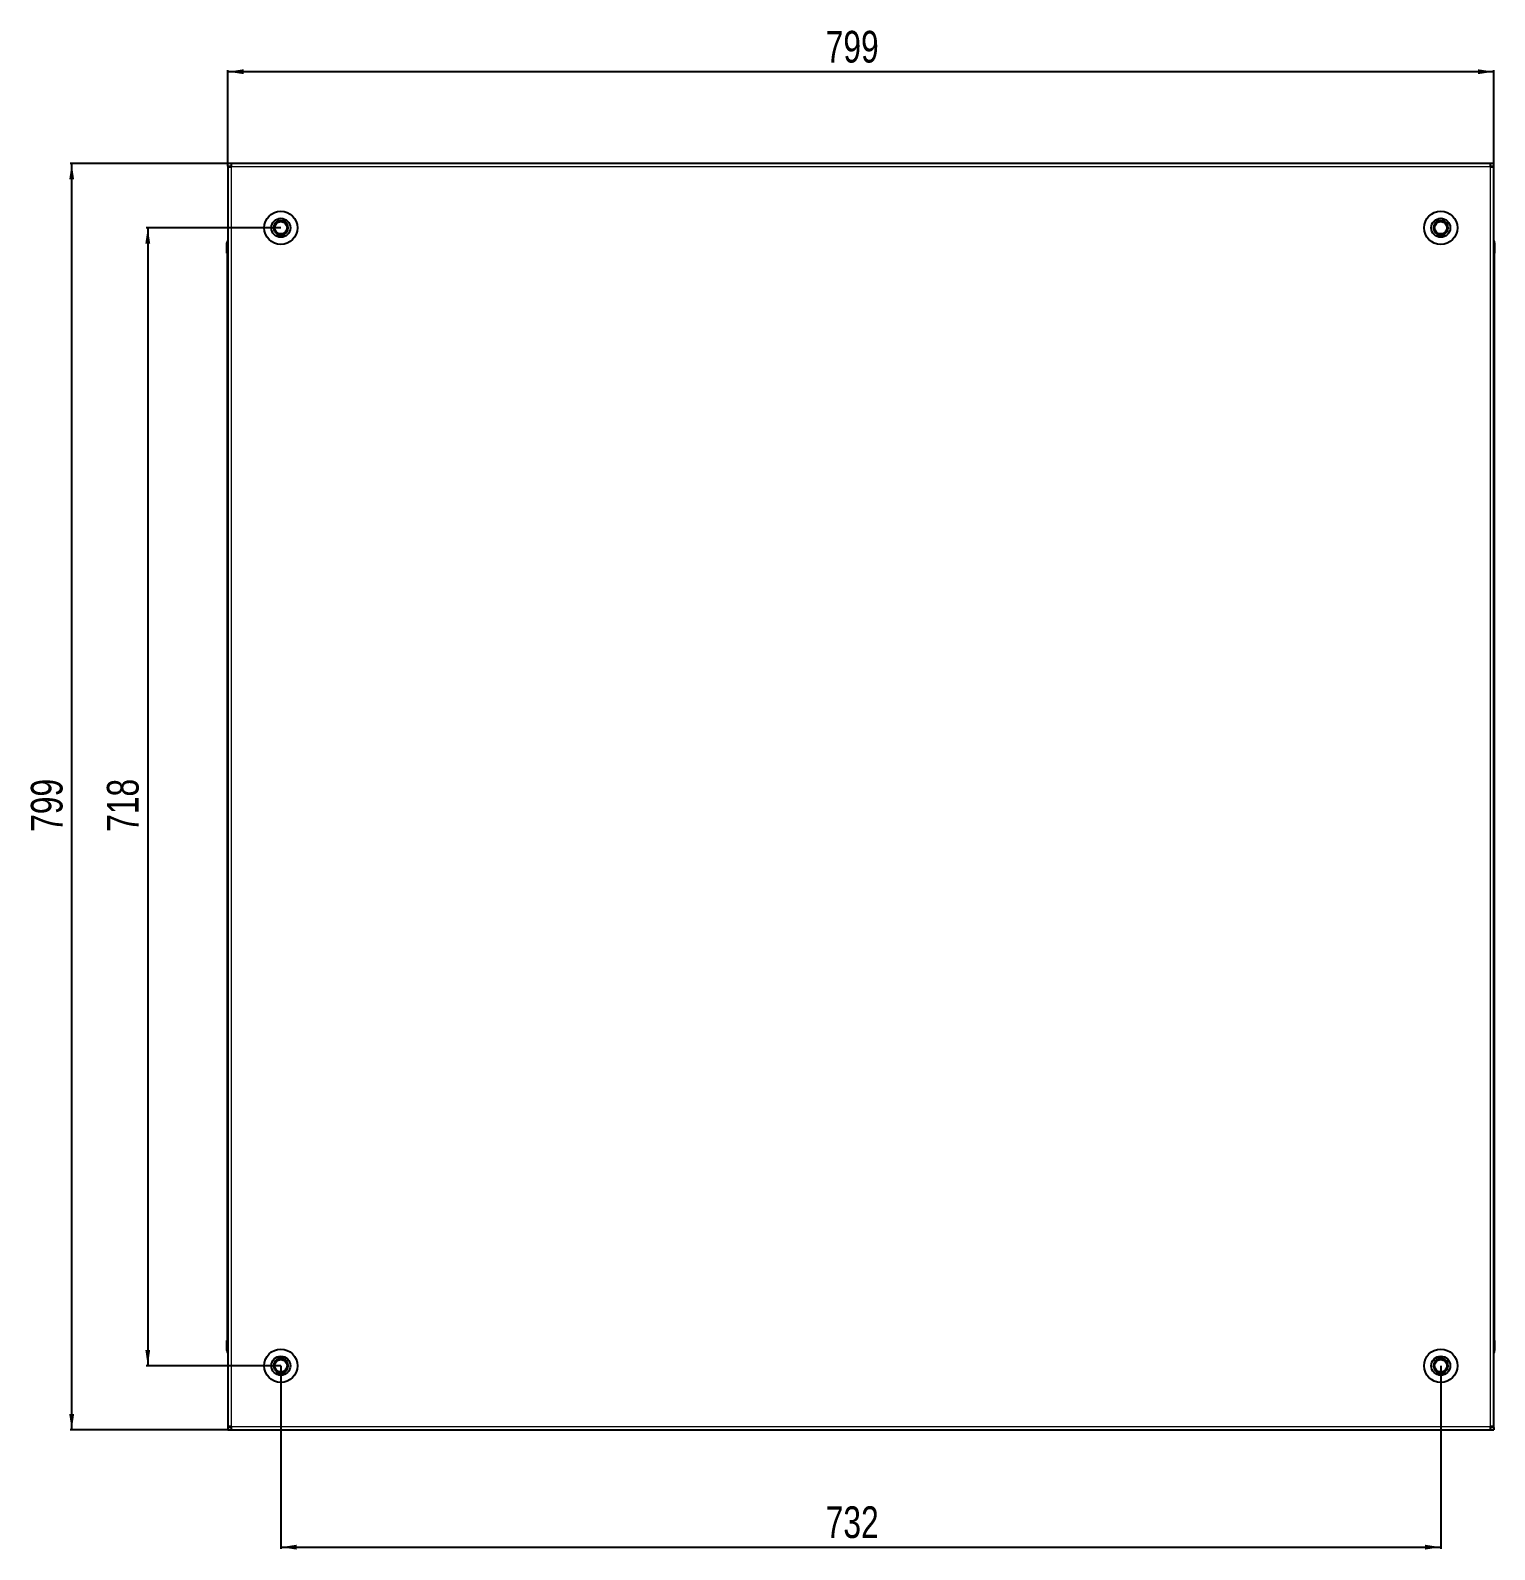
# Model space of a CAD drawing. Header units: millimetres. Extents: x 834 to 3848, y -110 to 2034.
# Drawn here: x 834 to 1758, y 1002 to 1960 of the extents above; entities that cross this region are included whole.
import ezdxf

# ---------------------------------------------------------------- set-up
doc = ezdxf.new("R2010")
doc.units = ezdxf.units.MM
doc.layers.add('FORMAT', color=7, linetype='Continuous')
doc.styles.add('SLDTEXTSTYLE0', font='TXT', dxfattribs={"width": 0.75})
doc.dimstyles.new('SLDDIMSTYLE0', dxfattribs={"dimtxt": 20, "dimasz": 10, "dimexe": 0, "dimexo": 0.0625, "dimgap": 5, "dimtad": 2, "dimdec": 1, "dimrnd": 1e-09, "dimzin": 12, "dimdsep": 46, "dimtxsty": 'SLDTEXTSTYLE0', "dimsah": 1, "dimcen": 0.09, "dimadec": 0, "dimazin": 3, "dimtfac": 1, "dimtofl": 0, "dimtmove": 0, "dimatfit": 3, "dimfxl": 0, "dimfrac": 2, "dimtolj": 1, "dimtzin": 12, "dimarcsym": 0})

# ---------------------------------------------------------------- blocks, each defined once
blk = doc.blocks.new('_D')
at = {"layer": 'FORMAT'}
for p, q in [((958.31, 1876.26), (858.82, 1876.26)), ((859.82, 1077.26), (859.82, 1876.26)), ((958.31, 1077.26), (858.82, 1077.26))]:
    blk.add_line(p, q, dxfattribs=at)
for points in [[(859.82, 1876.26), (858.29, 1866.26), (861.36, 1866.26)], [(859.82, 1077.26), (861.36, 1087.26), (858.29, 1087.26)]]:
    blk.add_solid(points, dxfattribs=at)
at = {"layer": 'FORMAT', "insert": (834.04, 1454.59), "char_height": 20, "attachment_point": 1, "rotation": 90, "style": 'SLDTEXTSTYLE0'}
blk.add_mtext('799', dxfattribs=at)
blk = doc.blocks.new('_D_1')
at = {"layer": 'FORMAT'}
for p, q in [((958.32, 1876.27), (958.32, 1935.26)), ((1757.32, 1934.26), (958.32, 1934.26)), ((1757.32, 1876.27), (1757.32, 1935.26))]:
    blk.add_line(p, q, dxfattribs=at)
for points in [[(958.32, 1934.26), (968.32, 1932.72), (968.32, 1935.8)], [(1757.32, 1934.26), (1747.32, 1935.8), (1747.32, 1932.72)]]:
    blk.add_solid(points, dxfattribs=at)
at = {"layer": 'FORMAT', "insert": (1335.66, 1960.04), "char_height": 20, "attachment_point": 1, "style": 'SLDTEXTSTYLE0'}
blk.add_mtext('799', dxfattribs=at)
blk = doc.blocks.new('_D_2')
at = {"layer": 'FORMAT'}
for p, q in [((991.82, 1117.75), (991.82, 1002.26)), ((1723.82, 1117.75), (1723.82, 1002.26)), ((991.82, 1003.26), (1723.82, 1003.26))]:
    blk.add_line(p, q, dxfattribs=at)
for points in [[(991.82, 1003.26), (1001.82, 1001.72), (1001.82, 1004.8)], [(1723.82, 1003.26), (1713.82, 1004.8), (1713.82, 1001.72)]]:
    blk.add_solid(points, dxfattribs=at)
at = {"layer": 'FORMAT', "insert": (1335.66, 1029.04), "char_height": 20, "attachment_point": 1, "style": 'SLDTEXTSTYLE0'}
blk.add_mtext('732', dxfattribs=at)
blk = doc.blocks.new('_D_3')
at = {"layer": 'FORMAT'}
for p, q in [((991.81, 1835.76), (906.82, 1835.76)), ((907.82, 1835.76), (907.82, 1117.76)), ((991.81, 1117.76), (906.82, 1117.76))]:
    blk.add_line(p, q, dxfattribs=at)
for points in [[(907.82, 1835.76), (906.29, 1825.76), (909.36, 1825.76)], [(907.82, 1117.76), (909.36, 1127.76), (906.29, 1127.76)]]:
    blk.add_solid(points, dxfattribs=at)
at = {"layer": 'FORMAT', "insert": (882.04, 1454.59), "char_height": 20, "attachment_point": 1, "rotation": 90, "style": 'SLDTEXTSTYLE0'}
blk.add_mtext('718', dxfattribs=at)

msp = doc.modelspace()

# ---------------------------------------------------------------- linework, layer by layer
at = {"color": 7, "linetype": 'Continuous', "lineweight": 25}
for p, q in [((958.32, 1874.76), (958.32, 1876.26)), ((960.42, 1876.26), (958.32, 1876.26)), ((958.32, 1874.76), (960.42, 1874.76)), ((958.32, 1874.76), (958.32, 1874.16)), ((958.32, 1874.16), (958.32, 1079.36)), ((958.32, 1874.16), (960.42, 1874.16)), ((960.42, 1876.26), (960.42, 1874.16)), ((1755.22, 1876.26), (960.42, 1876.26)), ((1755.22, 1874.16), (1755.22, 1876.26)), ((1757.32, 1876.26), (1755.22, 1876.26)), ((1755.22, 1874.76), (1757.32, 1874.76)), ((1755.22, 1874.16), (1757.32, 1874.16)), ((1757.32, 1874.76), (1757.32, 1876.26)), ((1757.32, 1874.16), (1757.32, 1874.76)), ((1757.32, 1079.36), (1757.32, 1874.16)), ((957.82, 1826.26), (957.82, 1819.76)), ((957.82, 1819.76), (957.82, 1826.26)), ((1757.32, 1827.58), (1757.32, 1827.58)), ((1757.82, 1826.26), (1757.82, 1819.76)), ((1757.82, 1819.76), (1757.82, 1826.26)), ((957.82, 1819.76), (957.82, 1819.76)), ((958.32, 1819.76), (957.82, 1819.76)), ((957.97, 1819.76), (957.97, 1133.76)), ((1757.32, 1819.76), (1757.82, 1819.76)), ((1757.67, 1133.76), (1757.67, 1819.76)), ((1757.82, 1819.76), (1757.82, 1819.76)), ((1757.82, 1819.76), (1757.82, 1819.76)), ((957.82, 1127.26), (957.82, 1133.76)), ((957.82, 1133.76), (957.82, 1133.76)), ((957.82, 1133.76), (957.82, 1133.76)), ((957.82, 1133.76), (957.82, 1127.26)), ((958.32, 1133.76), (957.82, 1133.76)), ((1757.32, 1133.76), (1757.82, 1133.76)), ((1757.82, 1133.76), (1757.82, 1133.76)), ((1757.82, 1127.26), (1757.82, 1133.76)), ((1757.82, 1133.76), (1757.82, 1127.26)), ((958.32, 1125.93), (958.32, 1125.93)), ((960.42, 1079.36), (958.32, 1079.36)), ((958.32, 1079.36), (958.32, 1078.76)), ((958.32, 1078.76), (958.32, 1077.26)), ((960.42, 1078.76), (958.32, 1078.76)), ((958.32, 1077.26), (960.42, 1077.26)), ((960.42, 1079.36), (960.42, 1077.26)), ((960.42, 1077.26), (1755.22, 1077.26)), ((1755.22, 1077.26), (1755.22, 1079.36)), ((1757.32, 1079.36), (1755.22, 1079.36)), ((1757.32, 1078.76), (1755.22, 1078.76)), ((1755.22, 1077.26), (1757.32, 1077.26)), ((1757.32, 1078.76), (1757.32, 1079.36)), ((1757.32, 1078.76), (1757.32, 1077.26))]:
    msp.add_line(p, q, dxfattribs=at)
at = {"color": 8, "linetype": 'Continuous', "lineweight": 18}
for p, q in [((960.42, 1874.16), (960.42, 1079.36)), ((1755.22, 1874.16), (960.42, 1874.16)), ((1755.22, 1079.36), (1755.22, 1874.16)), ((958.32, 1826.26), (957.82, 1826.26)), ((1757.32, 1826.26), (1757.82, 1826.26)), ((958.32, 1127.26), (957.82, 1127.26)), ((1757.32, 1127.26), (1757.82, 1127.26)), ((960.42, 1079.36), (1755.22, 1079.36))]:
    msp.add_line(p, q, dxfattribs=at)
at = {"color": 7, "linetype": 'Continuous', "lineweight": 25}
for centre, radius in [((991.82, 1835.76), 10.5), ((991.82, 1835.76), 6), ((1723.82, 1835.76), 10.5), ((1723.82, 1835.76), 6), ((991.82, 1835.76), 3.9), ((1723.82, 1835.76), 3.9), ((991.82, 1117.76), 10.5), ((991.82, 1117.76), 6), ((991.82, 1117.76), 3.9), ((1723.82, 1117.76), 10.5), ((1723.82, 1117.76), 6), ((1723.82, 1117.76), 3.9)]:
    msp.add_circle(centre, radius, dxfattribs=at)
for centre, radius, start, end in [((991.82, 1835.76), 4.62, 120, 180), ((991.82, 1835.76), 4.62, 180, 240), ((991.82, 1835.76), 4.62, 60, 120), ((991.82, 1835.76), 4.62, 240, 300), ((991.82, 1835.76), 4.62, 0, 60), ((991.82, 1835.76), 4.62, 300, 0), ((1723.82, 1835.76), 4.62, 120, 180), ((1723.82, 1835.76), 4.62, 180, 240), ((1723.82, 1835.76), 4.62, 60, 120), ((1723.82, 1835.76), 4.62, 240, 300), ((1723.82, 1835.76), 4.62, 0, 60), ((1723.82, 1835.76), 4.62, 300, 0), ((959.82, 1826.26), 2, 138.57492, 180), ((959.82, 1826.26), 2, 138.59038, 180), ((1755.82, 1826.26), 2, 0, 41.39416), ((959.82, 1127.26), 2, 180, 199.56674), ((959.82, 1127.26), 2, 180, 221.40962), ((959.82, 1127.26), 2, 213.78451, 221.40962), ((991.82, 1117.76), 4.62, 120, 180), ((991.82, 1117.76), 4.62, 60, 120), ((991.82, 1117.76), 4.62, 0, 60), ((1723.82, 1117.76), 4.62, 120, 180), ((1723.82, 1117.76), 4.62, 60, 120), ((1723.82, 1117.76), 4.62, 360, 60), ((1755.82, 1127.26), 2, 318.59038, 0), ((991.82, 1117.76), 4.62, 180, 240), ((991.82, 1117.76), 4.62, 240, 300), ((991.82, 1117.76), 4.62, 300, 0), ((1723.82, 1117.76), 4.62, 180, 240), ((1723.82, 1117.76), 4.62, 240, 300), ((1723.82, 1117.76), 4.62, 300, 360)]:
    msp.add_arc(centre, radius, start, end, dxfattribs=at)
for points, knots in [([(987.21, 1835.76), (987.54, 1836.33), (988.1, 1837.31), (988.92, 1838.73), (989.33, 1839.44), (989.52, 1839.76)], [0, 0, 0, 0, 0.439131, 0.751378, 1, 1, 1, 1]), ([(989.52, 1831.76), (989.18, 1832.33), (988.62, 1833.31), (987.8, 1834.73), (987.39, 1835.44), (987.21, 1835.76)], [0, 0, 0, 0, 0.439131, 0.751378, 1, 1, 1, 1]), ([(989.52, 1839.76), (989.72, 1839.76), (990.42, 1839.76), (991.73, 1839.76), (993.12, 1839.76), (993.87, 1839.76), (994.13, 1839.76)], [0, 0, 0, 0, 0.139329, 0.48527, 0.816356, 1, 1, 1, 1]), ([(994.13, 1831.76), (993.87, 1831.76), (993.12, 1831.76), (991.73, 1831.76), (990.42, 1831.76), (989.72, 1831.76), (989.52, 1831.76)], [0, 0, 0, 0, 0.183644, 0.51473, 0.860671, 1, 1, 1, 1]), ([(994.13, 1839.76), (994.46, 1839.18), (995.03, 1838.2), (995.85, 1836.78), (996.26, 1836.07), (996.44, 1835.76)], [0, 0, 0, 0, 0.439131, 0.751378, 1, 1, 1, 1]), ([(996.44, 1835.76), (996.11, 1835.18), (995.55, 1834.2), (994.72, 1832.78), (994.32, 1832.07), (994.13, 1831.76)], [0, 0, 0, 0, 0.439131, 0.751378, 1, 1, 1, 1]), ([(1719.21, 1835.76), (1719.54, 1836.33), (1720.1, 1837.31), (1720.92, 1838.73), (1721.33, 1839.44), (1721.52, 1839.76)], [0, 0, 0, 0, 0.439131, 0.751378, 1, 1, 1, 1]), ([(1721.52, 1831.76), (1721.18, 1832.33), (1720.62, 1833.31), (1719.8, 1834.73), (1719.39, 1835.44), (1719.21, 1835.76)], [0, 0, 0, 0, 0.439131, 0.751378, 1, 1, 1, 1]), ([(1721.52, 1839.76), (1721.72, 1839.76), (1722.42, 1839.76), (1723.73, 1839.76), (1725.12, 1839.76), (1725.87, 1839.76), (1726.13, 1839.76)], [0, 0, 0, 0, 0.139329, 0.48527, 0.816356, 1, 1, 1, 1]), ([(1726.13, 1831.76), (1725.87, 1831.76), (1725.12, 1831.76), (1723.73, 1831.76), (1722.42, 1831.76), (1721.72, 1831.76), (1721.52, 1831.76)], [0, 0, 0, 0, 0.183644, 0.51473, 0.860671, 1, 1, 1, 1]), ([(1726.13, 1839.76), (1726.46, 1839.18), (1727.03, 1838.2), (1727.85, 1836.78), (1728.26, 1836.07), (1728.44, 1835.76)], [0, 0, 0, 0, 0.439131, 0.751378, 1, 1, 1, 1]), ([(1728.44, 1835.76), (1728.11, 1835.18), (1727.55, 1834.2), (1726.72, 1832.78), (1726.32, 1832.07), (1726.13, 1831.76)], [0, 0, 0, 0, 0.439131, 0.751378, 1, 1, 1, 1]), ([(987.21, 1117.76), (987.54, 1118.33), (988.1, 1119.31), (988.92, 1120.73), (989.33, 1121.44), (989.52, 1121.76)], [0, 0, 0, 0, 0.439131, 0.751378, 1, 1, 1, 1]), ([(989.52, 1121.76), (989.72, 1121.76), (990.42, 1121.76), (991.73, 1121.76), (993.12, 1121.76), (993.87, 1121.76), (994.13, 1121.76)], [0, 0, 0, 0, 0.139329, 0.48527, 0.816356, 1, 1, 1, 1]), ([(994.13, 1121.76), (994.46, 1121.18), (995.03, 1120.2), (995.85, 1118.78), (996.26, 1118.07), (996.44, 1117.76)], [0, 0, 0, 0, 0.439131, 0.751378, 1, 1, 1, 1]), ([(1719.21, 1117.76), (1719.54, 1118.33), (1720.1, 1119.31), (1720.92, 1120.73), (1721.33, 1121.44), (1721.52, 1121.76)], [0, 0, 0, 0, 0.439131, 0.751378, 1, 1, 1, 1]), ([(1721.52, 1121.76), (1721.72, 1121.76), (1722.42, 1121.76), (1723.73, 1121.76), (1725.12, 1121.76), (1725.87, 1121.76), (1726.13, 1121.76)], [0, 0, 0, 0, 0.139329, 0.48527, 0.816356, 1, 1, 1, 1]), ([(1726.13, 1121.76), (1726.46, 1121.18), (1727.03, 1120.2), (1727.85, 1118.78), (1728.26, 1118.07), (1728.44, 1117.76)], [0, 0, 0, 0, 0.439131, 0.751378, 1, 1, 1, 1]), ([(989.52, 1113.76), (989.18, 1114.33), (988.62, 1115.31), (987.8, 1116.73), (987.39, 1117.44), (987.21, 1117.76)], [0, 0, 0, 0, 0.439131, 0.751378, 1, 1, 1, 1]), ([(994.13, 1113.76), (993.87, 1113.76), (993.12, 1113.76), (991.73, 1113.76), (990.42, 1113.76), (989.72, 1113.76), (989.52, 1113.76)], [0, 0, 0, 0, 0.183644, 0.51473, 0.860671, 1, 1, 1, 1]), ([(996.44, 1117.76), (996.11, 1117.18), (995.55, 1116.2), (994.72, 1114.78), (994.32, 1114.07), (994.13, 1113.76)], [0, 0, 0, 0, 0.439131, 0.751378, 1, 1, 1, 1]), ([(1721.52, 1113.76), (1721.18, 1114.33), (1720.62, 1115.31), (1719.8, 1116.73), (1719.39, 1117.44), (1719.21, 1117.76)], [0, 0, 0, 0, 0.439131, 0.751378, 1, 1, 1, 1]), ([(1726.13, 1113.76), (1725.87, 1113.76), (1725.12, 1113.76), (1723.73, 1113.76), (1722.42, 1113.76), (1721.72, 1113.76), (1721.52, 1113.76)], [0, 0, 0, 0, 0.183644, 0.51473, 0.860671, 1, 1, 1, 1]), ([(1728.44, 1117.76), (1728.11, 1117.18), (1727.55, 1116.2), (1726.72, 1114.78), (1726.32, 1114.07), (1726.13, 1113.76)], [0, 0, 0, 0, 0.439131, 0.751378, 1, 1, 1, 1])]:
    msp.add_open_spline(points, degree=3, knots=knots, dxfattribs=at)

# ---------------------------------------------------------------- dimensions: what is measured, and where the dimension line sits
at = {"layer": 'FORMAT'}
dim = msp.add_linear_dim(base=(958.32, 1934.26), p1=(1757.32, 1876.26), p2=(958.32, 1876.26), dimstyle='SLDDIMSTYLE0', dxfattribs=at)
dim.commit()
dim.dimension.update_dxf_attribs({"geometry": '_D_1', "text_midpoint": (1357.82, 1934.26), "dimtype": 160})
for base, p1, p2, angle, picture, middle in [((859.82, 1876.26), (958.32, 1077.26), (958.32, 1876.26), 90, '_D', (859.82, 1476.76)), ((907.82, 1117.76), (991.82, 1835.76), (991.82, 1117.76), 90, '_D_3', (907.82, 1476.76)), ((1723.82, 1003.26), (991.82, 1117.76), (1723.82, 1117.76), 0, '_D_2', (1357.82, 1003.26))]:
    dim = msp.add_linear_dim(base=base, p1=p1, p2=p2, angle=angle, dimstyle='SLDDIMSTYLE0', dxfattribs=at)
    dim.commit()
    dim.dimension.update_dxf_attribs({"geometry": picture, "text_midpoint": middle, "dimtype": 160})

doc.saveas('drawing.dxf')
